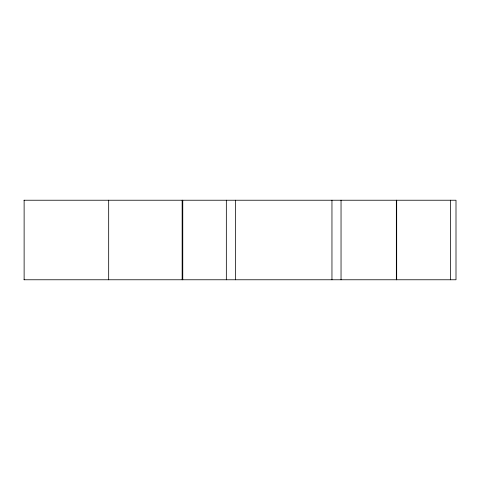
<?xml version="1.0" encoding="UTF-8"?>
<svg xmlns="http://www.w3.org/2000/svg" width="480" height="480" viewBox="0 0 480 480"><rect width="100%" height="100%" fill="white"/><g stroke="black" fill="none" stroke-linecap="round" stroke-linejoin="round"><path stroke-width="0.72" d="M24 200.232L456 200.232L456 279.768L24 279.768M450.444 200.232L450.444 279.768M396.684 200.232L396.684 279.768M396.342 200.232L396.342 279.768M341.04 200.232L341.04 279.768M331.956 200.232L331.956 279.768M235.422 200.232L235.422 279.768M226.338 200.232L226.338 279.768M182.766 200.232L182.766 279.768M182.148 200.232L182.148 279.768M108.678 200.232L108.678 279.768M24.126 200.232L24.126 279.768"/></g></svg>
